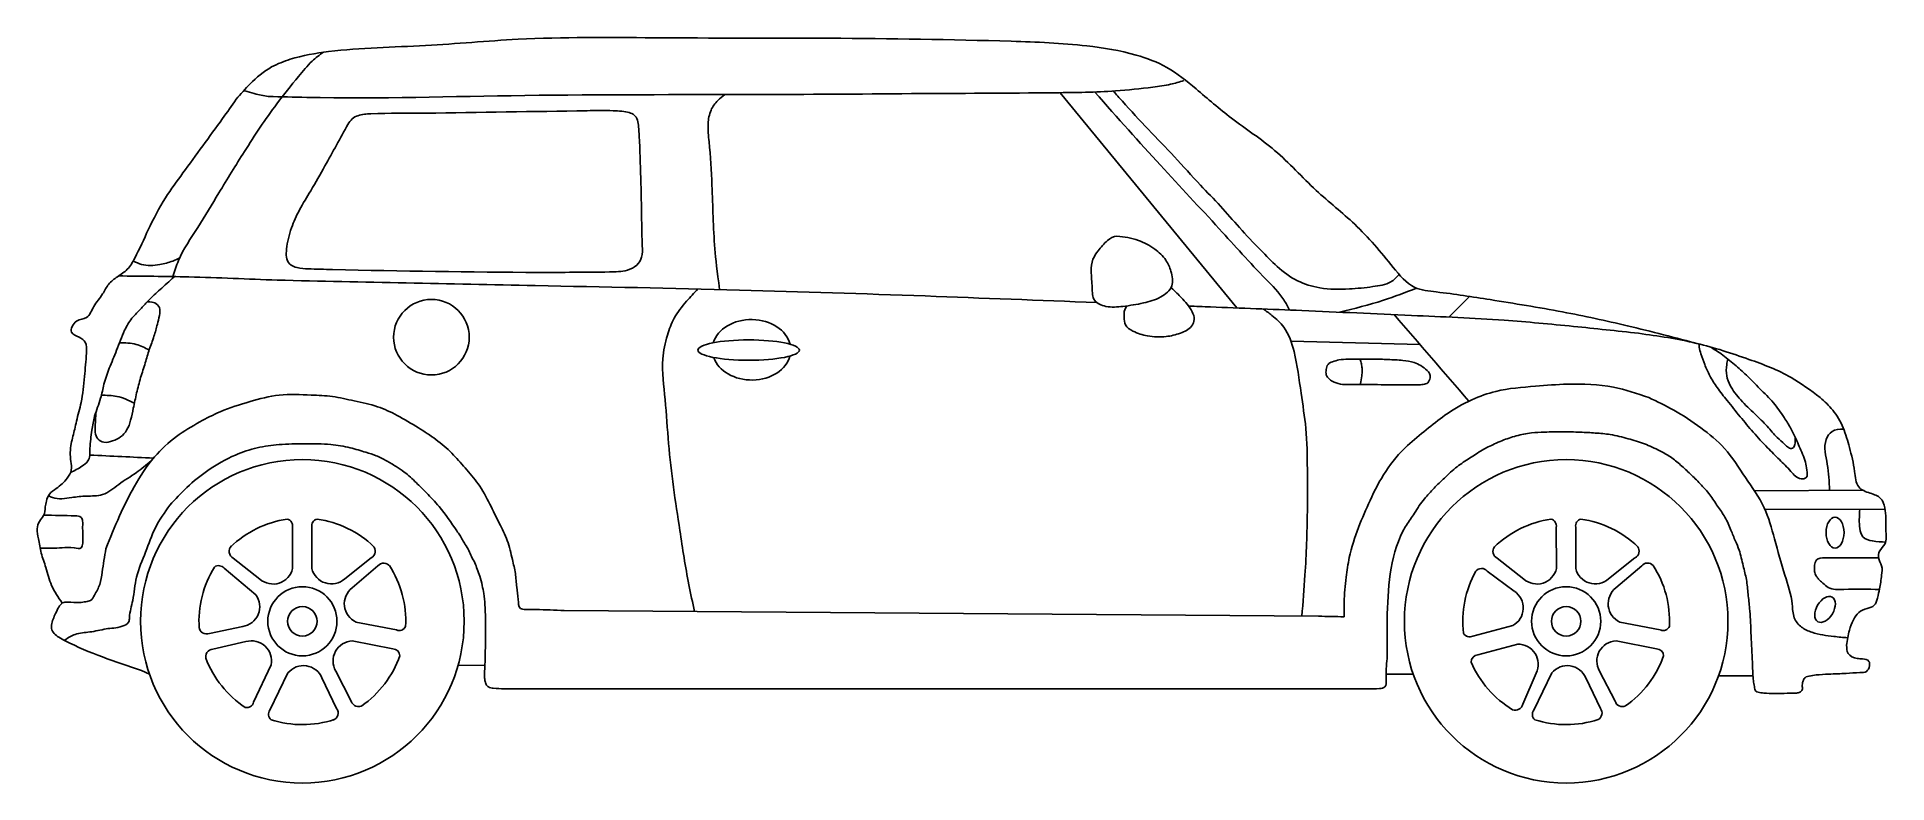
# Model space of a CAD drawing. Header units: millimetres. Extents: x -517 to 3090, y 0 to 1456.
import ezdxf

# ---------------------------------------------------------------- set-up
doc = ezdxf.new("R2010")
doc.units = ezdxf.units.MM
doc.layers.add('ceco.net 110', color=7, linetype='Continuous')

msp = doc.modelspace()

# ---------------------------------------------------------------- linework, layer by layer
at = {"layer": 'ceco.net 110'}
for p, q in [((-313.9, 219.6), (-298, 212.1)), ((355.9, 230.1), (303.6, 229.6))]:
    msp.add_line(p, q, dxfattribs=at)
for points in [[(1822, 926.9), (1478, 1346.9)], [(2276.1, 949.4), (2235.6, 909)], [(2179.5, 855.5), (1927.7, 861.9)], [(3042.7, 571.4), (2831.4, 570)], [(3086.1, 534.6), (2852.1, 533.4)], [(-19.3, 498.8), (-19, 418.3)], [(18.5, 498.9), (18.5, 418.4)], [(2445.1, 498.8), (2445.5, 418.3)], [(2483, 498.9), (2483, 418.4)], [(-134.7, 438.8), (-82.8, 397.9)], [(134.2, 439.4), (82.5, 398.2)], [(2329.7, 438.8), (2381.6, 397.9)], [(2598.6, 439.4), (2546.9, 398.2)], [(-152.6, 418.9), (-90.8, 367.3)], [(147.3, 423.5), (97, 380.6)], [(2310.3, 413.5), (2363.3, 374.1)], [(2611.7, 423.5), (2561.4, 380.6)], [(510.6, 336.3), (1981.5, 325.4)], [(-181.1, 292), (-116.4, 305.3)], [(183.6, 298.6), (104.5, 314)], [(2282.3, 286.5), (2360.2, 307.1)], [(2648, 298.6), (2569, 314)], [(-174.3, 260.9), (-110, 276)], [(176.3, 261.5), (97.3, 277.2)], [(2292.1, 249.9), (2369.9, 270.9)], [(2640.7, 261.5), (2561.7, 277.2)], [(-95.2, 157.6), (-60.8, 230.4)], [(95.3, 159.7), (65.1, 218.4)], [(2559.8, 159.7), (2529.5, 218.4)], [(-63.2, 142.3), (-28.1, 214.8)], [(66.8, 145.5), (38.2, 205.1)], [(1914.9, 183.6), (393.7, 183.6)], [(2166.4, 212.1), (2113.4, 212.1)], [(2379.6, 153.7), (2405.9, 214.3)], [(2401.2, 142.3), (2436.3, 214.8)], [(2531.3, 145.5), (2502.6, 205.1)], [(2828.6, 208.9), (2761.3, 208.9)]]:
    msp.add_lwpolyline(points, dxfattribs=at)
for centre, radius in [((251.6, 869.8), 73.7), ((0, 315.5), 315.5), ((2464.4, 315.5), 315.5), ((0, 315.5), 67.4), ((2464.4, 315.5), 67.4), ((0, 315.5), 28.8), ((0, 315.5), 28.8), ((2464.4, 315.5), 28.8), ((2464.4, 315.5), 28.8)]:
    msp.add_circle(centre, radius, dxfattribs=at)
for centre, radius, start, end in [((0, 315.5), 201.6, 98.4422, 133.9963), ((-32.6, 501.6), 13.6, 348.2604, 77.0559), ((31.9, 501.8), 13.6, 103.1885, 191.984), ((0, 315.5), 201.6, 46.2481, 81.8021), ((2464.4, 315.5), 201.6, 98.4422, 133.9963), ((2431.8, 501.6), 13.6, 348.2604, 77.0559), ((2496.3, 501.8), 13.6, 103.1885, 191.984), ((2464.4, 315.5), 201.6, 46.2481, 81.8021), ((-128.3, 451.9), 14.5, 133.3404, 244.0139), ((127.8, 452.4), 14.5, 296.2305, 46.904), ((2336.1, 451.9), 14.5, 143.5581, 244.0139), ((2592.2, 452.4), 14.5, 296.2305, 36.6862), ((0, 315.5), 201.6, 148.3019, 183.856), ((-163.3, 410.5), 13.6, 38.12, 126.9155), ((-57.1, 427.4), 39.2, 228.9366, 346.5049), ((56.6, 427.7), 39.2, 193.7395, 311.3077), ((158.8, 414.7), 14.5, 32.0874, 142.7609), ((0, 315.5), 201.6, 357.1893, 32.7434), ((2464.4, 315.5), 201.6, 151.0556, 186.6097), ((2299.4, 404), 14.5, 41.0381, 141.4938), ((2407.3, 427.4), 39.2, 228.9366, 346.5049), ((2521, 427.7), 39.2, 193.7395, 311.3077), ((2623.2, 414.7), 14.5, 42.3052, 142.7609), ((2464.4, 315.5), 201.6, 357.1893, 32.7434), ((-122.4, 344), 39.2, 278.7963, 36.3645), ((121, 349.6), 39.2, 127.6837, 245.252), ((2341.5, 341.5), 39.2, 298.547, 56.1153), ((2585.4, 349.6), 39.2, 127.6837, 245.252), ((-187, 305.3), 14.5, 183.2, 293.8735), ((188.9, 311.2), 13.6, 247.0074, 335.8029), ((2276.2, 298.7), 13.6, 207.996, 296.7916), ((2653.4, 311.2), 13.6, 247.0074, 335.8029), ((-174.1, 246.4), 14.5, 90.8977, 201.5712), ((-99.2, 238.3), 39.2, 348.4067, 105.9749), ((99, 238.1), 39.2, 92.4865, 210.0548), ((176.5, 247.9), 13.6, 1.9355, 90.7311), ((2370.8, 231.7), 39.2, 333.7442, 91.3125), ((2563.4, 238.1), 39.2, 92.4865, 210.0548), ((2640.9, 247.9), 13.6, 1.9355, 90.7311), ((0, 315.5), 201.6, 200.9153, 236.4694), ((2.1, 189.8), 39.2, 22.8761, 140.4444), ((0, 315.5), 201.6, 304.9951, 340.5492), ((2292.8, 236.3), 13.6, 93.0679, 181.8634), ((2464.4, 315.5), 201.6, 203.2498, 238.8039), ((2466.5, 189.8), 39.2, 22.8761, 140.4444), ((2464.4, 315.5), 201.6, 304.9951, 340.5492), ((-108.5, 160.7), 13.6, 257.8557, 346.6512), ((55.4, 136.6), 14.5, 287.2799, 37.9534), ((109.4, 163.5), 14.5, 194.9776, 305.6511), ((2365.4, 156.5), 14.5, 248.3657, 348.8214), ((2519.8, 136.6), 14.5, 297.4976, 37.9534), ((2573.8, 163.5), 14.5, 194.9776, 295.4333), ((-52.4, 133.9), 13.6, 142.1999, 230.9954), ((0, 315.5), 201.6, 252.3817, 287.9358), ((2412, 133.9), 13.6, 142.1999, 230.9954), ((2464.4, 315.5), 201.6, 252.3817, 287.9358)]:
    msp.add_arc(centre, radius, start, end, dxfattribs=at)
at = {"layer": 'ceco.net 110', "extrusion": (0, 0, -1)}
for start_param, end_param in [(3.358187, 6.084039), (0.193409, 2.866401)]:
    msp.add_ellipse((875.9, 845.3), major_axis=(76.5, -0.9), ratio=0.771705, start_param=start_param, end_param=end_param, dxfattribs=at)
for centre, major_axis, ratio in [((870.2, 844.6), (98.9, 0), 0.201296), ((2988.7, 488.6), (0, -30.1), 0.580717), ((2969.2, 338.7), (14, 23.9), 0.602299)]:
    msp.add_ellipse(centre, major_axis=major_axis, ratio=ratio, dxfattribs=at)
at = {"layer": 'ceco.net 110'}
for points in [[(1028.1, 1453.2), (684.8, 1454), (420.5, 1451), (240.4, 1439), (51.2, 1427), (-23.9, 1412), (-59.9, 1397), (-102, 1364), (-129, 1334)], [(2724.7, 856.1), (2583.5, 892.1), (2457.4, 919.1), (2316.3, 943.1), (2211.2, 958.1), (2169.1, 967.1), (2127.1, 1006.1), (2052, 1090.1), (1977, 1156.2), (1895.9, 1234.2), (1811.8, 1297.2), (1742.7, 1354.2), (1685.7, 1396.2), (1625.6, 1420.2), (1529.5, 1438.2), (1382.4, 1447.2), (1028.1, 1453.2)], [(41.1, 1426.1), (19, 1408.3), (-7.6, 1378.4), (-49.8, 1325.2), (-113, 1232.2)], [(-66.4, 1339.6), (-93.8, 1345), (-112.1, 1350.5)], [(1187.7, 1345), (882.4, 1343.2), (433.5, 1341.4), (8.4, 1337.7), (-66.4, 1339.6)], [(1718.7, 1370.5), (1693.1, 1363.2), (1658.5, 1357.7), (1585.5, 1350.4), (1468.7, 1346.8), (1187.7, 1345)], [(-129, 1334), (-155.7, 1296.2), (-194.3, 1243.2), (-232.9, 1190.2), (-266.7, 1142), (-300.4, 1079.4), (-326.9, 1024), (-341.4, 1002.3), (-360.7, 987.8), (-377.6, 973.4), (-389.6, 954.1), (-406.5, 930), (-421, 908.3), (-440.2, 901.1), (-449.9, 879.4), (-435.4, 869.8), (-423.4, 860.1), (-421, 838.5)], [(88.9, 1285.1), (97.4, 1295.9), (108.3, 1302), (133.7, 1305.6), (240.3, 1306.8)], [(240.3, 1306.8), (555.1, 1311.7)], [(555.1, 1311.7), (605.9, 1311.7), (622.9, 1310.5), (637.4, 1308), (647.1, 1303.2), (653.2, 1293.5), (655.6, 1280.2), (656.8, 1262.1), (661.6, 1098.7)], [(44.1, 1204), (88.9, 1285.1)], [(-113, 1232.2), (-162.8, 1151.3), (-203.9, 1083.7), (-241.6, 1019.5), (-252.7, 988.4)], [(11.5, 1003.1), (-10.3, 1005.6), (-24.9, 1012.8), (-30.9, 1026.1), (-30.9, 1041.9), (-27.3, 1062.4), (-21.2, 1083), (-5.5, 1118.1), (16.3, 1155.6), (44.1, 1204)], [(661.6, 1098.7), (662.8, 1047.9), (661.6, 1026.1), (651.9, 1010.4), (633.8, 1000.7), (598.7, 997.1), (460.6, 995.9)], [(-238.2, 1025), (-252.7, 1018.4), (-278.2, 1011.7), (-313.6, 1011.7), (-329.1, 1018.4)], [(-414.3, 638.8), (-414.3, 653.1), (-410.3, 688.2), (-405.1, 715.5), (-393.4, 750.6), (-386.9, 777.9), (-376.5, 809.1), (-362.2, 844.2), (-346.6, 883.3), (-332.3, 906.7), (-314, 926.2), (-299.7, 941.8), (-277.6, 962.6), (-250.3, 987.3)], [(454.2, 970.4), (-49.1, 981.1)], [(460.6, 995.9), (58.7, 1001.9), (11.5, 1003.1)], [(1214.7, 950.3), (852.6, 961.8), (454.2, 970.4)], [(2605.4, 877.4), (2719, 857.8), (2820.9, 826.5), (2903.1, 791.3), (2959.6, 751.9)], [(-421, 838.5), (-424.7, 793), (-431.5, 742.4), (-440.5, 706.3), (-443.9, 690.6), (-450.6, 662.4), (-451.7, 627.6), (-450.6, 610.7), (-458.5, 594.9), (-479.9, 574.6), (-493.4, 563.4), (-499.1, 549.9), (-501.3, 538.6)], [(2913, 671), (2925.2, 641.9), (2931.2, 626.1), (2933.7, 610.4), (2932.5, 595.8), (2922.7, 593.4), (2902.5, 608.1), (2880.2, 631), (2857.2, 654), (2829.2, 684.4), (2803.7, 714.7), (2778.3, 746.3), (2758.8, 771.7), (2744.4, 794.6), (2734.5, 816.6), (2727.3, 837.3), (2723.6, 850.6), (2723.6, 856.7)], [(2028.2, 777.6), (2012, 781.9), (2002.6, 787.8), (1996.6, 796.4), (1996.6, 806.6), (2000, 816.8), (2008.5, 821.9), (2021.4, 825.4), (2039.3, 827.1), (2056.4, 827), (2087.9, 827.1), (2117, 826.2)], [(2117, 826.2), (2146, 824.5), (2168.2, 820.2), (2181, 814.3), (2193.1, 804.9)], [(2193.1, 804.9), (2198.1, 798.9), (2198.9, 790.4), (2194.6, 781), (2185.3, 777.6), (2175, 776.9), (2149.4, 776.9)], [(435.6, 338.4), (425.2, 340.8), (420.9, 357.8), (418.1, 382), (415.3, 408.9), (409.6, 435.9), (399.6, 472.9), (384, 506.9), (365.5, 543.9), (342.8, 583.6), (317.2, 614.9), (291.6, 643.3), (260.3, 670.3), (226.2, 693), (185, 717.1), (146.6, 734.2), (101.2, 745.5), (58.5, 754.1), (17.3, 756.9), (-45.2, 756.9), (-102.1, 744.1), (-160.4, 724.2), (-200.2, 704.4), (-245.6, 676), (-288.3, 636.2), (-328.1, 578), (-356.5, 521.1), (-383.3, 457)], [(2149.4, 776.9), (2028.2, 777.6)], [(2031.4, 324.4), (2031.4, 352.8), (2035.4, 401.4), (2041.5, 439.9), (2059.7, 498.7), (2082, 551.3), (2112.5, 608.1), (2155, 658.7), (2191.5, 689.1), (2228, 717.5), (2280.7, 747.9), (2327.4, 764.1), (2404.4, 774.2), (2467.3, 778.2), (2556.5, 772.2), (2625.4, 751.9)], [(2959.6, 751.9), (2984.2, 727.6), (3004.5, 693.1), (3016.7, 654.7), (3026.8, 608.1), (3034.9, 577.7), (3057.2, 565.5), (3077.5, 555.4), (3085.6, 537.2), (3087.6, 494.6)], [(123.9, 645.2), (93.3, 654), (55.5, 660.3), (5, 661.9), (-45.5, 660.3), (-88, 654), (-130.6, 639.9), (-184.2, 609.9), (-225.2, 576.8), (-258.4, 542.1)], [(2952, 210.9), (2938, 208.5), (2932.5, 207), (2927.8, 202.3), (2925.5, 196), (2924.7, 190.6), (2924.7, 182), (2920, 177.3), (2913.7, 175.6), (2901.2, 175.1), (2854.9, 175.1), (2844.3, 176.2), (2834.4, 179.1), (2831.5, 188), (2829.5, 199.8), (2828.6, 210), (2827.8, 228.2), (2826.2, 263), (2824.6, 296.2), (2822.2, 340.5), (2819.1, 368.4), (2815.9, 396.8), (2809.5, 423.7), (2801.6, 454.6), (2794.5, 472), (2785.8, 493.4), (2773.9, 518.7), (2759.7, 540.1), (2744.6, 562.2), (2725.5, 584), (2706.5, 603), (2687.5, 620.4), (2667.7, 636.2), (2647.1, 648.1), (2616.9, 661.8), (2585.3, 671.8), (2550.5, 679.8), (2521.2, 682.9), (2491.9, 684.5), (2457.1, 685.3), (2422.2, 684.6), (2396.6, 683), (2367.1, 677.2), (2339.1, 667.9), (2324.5, 661.5), (2300.8, 649.6), (2276.2, 633.8), (2251.7, 617.2), (2227.1, 595.1), (2206.7, 575.4), (2188, 554.7)], [(222.3, 585.8), (198.5, 606.7), (182.6, 617.6), (164.1, 628.5), (144, 638.5), (123.9, 645.2)], [(301.3, 491.7), (266.5, 539.6), (241.8, 566.3), (222.3, 585.8)], [(-258.4, 542.1), (-286.7, 498), (-305.7, 450.7), (-323.3, 401.7), (-330.9, 356.2), (-337.2, 323.1), (-338.8, 313.7), (-351.4, 305.8), (-382.9, 301)], [(2188, 554.7), (2178, 541.4), (2168.9, 526.4), (2160.6, 514.9), (2146.1, 491.3), (2115.1, 318.6)], [(-501.3, 538.6), (-504.7, 521.7), (-512.6, 510.5), (-517.1, 495.9), (-514.8, 476.7), (-509.2, 448.6), (-500.2, 420.4), (-488.9, 385.5), (-468.3, 351.1)], [(-504.1, 522.7), (-443.3, 521.3)], [(355.3, 213.9), (357.1, 320.9), (356, 348.2), (353.6, 369.7), (350.7, 385.4), (346.1, 403.4), (340.9, 417.3), (336.2, 429.5), (329.8, 441.7), (324.6, 453.4), (317.6, 465.6), (312.4, 474.3), (307.1, 483.6), (301.3, 491.7)], [(3087.6, 494.6), (3085.6, 466.2), (3075.5, 452.1), (3073.4, 439.9), (3079.5, 423.7), (3079.5, 405.5), (3075.5, 379.1), (3071.4, 360.9), (3065.3, 346.7), (3051.1, 340.6), (3034.9, 332.5), (3024.8, 318.3), (3016.7, 298.1), (3011.3, 268.8)], [(-383.3, 457), (-390.4, 411.3), (-395.2, 387.6), (-405.4, 366.3), (-413.3, 356.1), (-422, 353.7), (-434.6, 352.1), (-457.5, 352.9), (-467.8, 351.3), (-474.9, 343.4), (-481.2, 330.8), (-489.1, 307.9), (-489.1, 301.6), (-474.9, 284.3), (-462.3, 277.2), (-313.9, 219.6)], [(510.6, 336.3), (455.5, 338.4), (435.6, 338.4)], [(1981.5, 325.4), (2031.4, 324.4)], [(-382.9, 301), (-414.5, 294.7), (-442.9, 290), (-463.4, 279)], [(2115.1, 318.6), (2115.1, 242.7)], [(3011.3, 268.8), (3014.1, 252.9), (3031.6, 243.2), (3042.3, 242.2), (3054.9, 237.4), (3055.9, 228.6), (3050.1, 217.9), (3037.1, 215.5), (3010.6, 214), (2976.2, 212.4), (2952, 210.9)], [(2115.1, 242.7), (2113.3, 201), (2111, 187.9), (2100.2, 184.3), (2077.8, 183.6), (1914.9, 183.6)], [(393.7, 183.6), (372.3, 185.1), (363, 187.4), (358.4, 192.5), (356.4, 198.1), (355.3, 204.7), (355.3, 213.9)]]:
    msp.add_spline(points, degree=3, dxfattribs=at)
for points, knots in [([(823.5, 1343.1), (818.8, 1339.5), (808.2, 1331), (794.5, 1312.3), (789.6, 1283.4), (795, 1234.6), (800, 1153.3), (801.3, 1062.3), (808.4, 999.9), (813.6, 962.8)], [0.0048119, 0.0048119, 0.0048119, 0.0048119, 0.022645, 0.0455589, 0.0724307, 0.1081383, 0.1927797, 0.316773, 0.3810155, 0.3810155, 0.3810155, 0.3810155]), ([(1924.7, 922.8), (1921.3, 929.5), (1909.8, 952.2), (1859.2, 1001.8), (1780.8, 1090.3), (1669, 1208.4), (1590.8, 1296.5), (1544.9, 1348.3)], [0.0007669, 0.0007669, 0.0007669, 0.0007669, 0.0231822, 0.0769711, 0.2105363, 0.3794542, 0.5640699, 0.5640699, 0.5640699, 0.5640699]), ([(1649.7, 1274.9), (1632.7, 1293.2), (1609.6, 1318.1), (1587.1, 1343.5), (1581.2, 1350.1)], [0, 0, 0, 0, 0.0750333, 0.1017602, 0.1017602, 0.1017602, 0.1017602]), ([(2138.9, 992), (2133.8, 986.5), (2119.9, 972.8), (2083.7, 967.8), (2038.1, 962.6), (1987.5, 963.1), (1938.3, 977.8), (1900.6, 1006.2), (1865.4, 1043.5), (1827.8, 1082), (1790.5, 1126), (1746.6, 1170.6), (1701.2, 1221.9), (1666.7, 1257.3), (1649.7, 1274.9)], [0.0031595, 0.0031595, 0.0031595, 0.0031595, 0.0251495, 0.060939, 0.1072789, 0.1649629, 0.210897, 0.2588604, 0.3044912, 0.3648099, 0.4203121, 0.4773727, 0.552406, 0.6257582, 0.6257582, 0.6257582, 0.6257582]), ([(-49.1, 981.1), (-106.5, 983.5), (-209.6, 987.9), (-312.8, 989), (-358.6, 989.3)], [0, 0, 0, 0, 0.1723915, 0.3095943, 0.3095943, 0.3095943, 0.3095943]), ([(-302.3, 939), (-294.6, 938.6), (-286.9, 937.4), (-276.2, 927.3), (-278.9, 910.9), (-283.3, 892.8), (-289.2, 870.3), (-298.9, 845.8), (-306.2, 818.5), (-315.9, 790.8), (-323.3, 761.1), (-329.3, 733.3), (-334.1, 708.6), (-340.9, 688.6), (-353.7, 674.1), (-369.6, 667.1), (-385.8, 662.5), (-400.2, 670.3), (-404.8, 684.4), (-403.5, 702), (-403.1, 714.9), (-402.9, 723)], [0.0017343, 0.0017343, 0.0017343, 0.0017343, 0.0119981, 0.024877, 0.040483, 0.0578346, 0.0821312, 0.1096906, 0.1368475, 0.1668739, 0.197788, 0.2283992, 0.2523802, 0.2733924, 0.2908945, 0.3083524, 0.3254698, 0.3388665, 0.3528747, 0.3671803, 0.3916426, 0.3916426, 0.3916426, 0.3916426]), ([(771.1, 963.9), (763.7, 956), (747.1, 938.1), (724.1, 909.4), (709.7, 870.4), (698.8, 817), (708.9, 745.9), (714.4, 634.1), (732.8, 513.7), (749.6, 404.3), (760.9, 351.9), (764.7, 334.4)], [0.0003922, 0.0003922, 0.0003922, 0.0003922, 0.0327611, 0.0737502, 0.109345, 0.1564418, 0.2358739, 0.3220467, 0.4931077, 0.6003145, 0.6540194, 0.6540194, 0.6540194, 0.6540194]), ([(1693.8, 966.5), (1703.3, 957.9), (1716.9, 944.5), (1733, 926.3), (1741.1, 904.9), (1733, 886.6), (1711.1, 876.4), (1682, 869.3), (1649.5, 870.6), (1623, 879), (1603.1, 891.4), (1602.2, 908.6), (1601.9, 921.9), (1606.2, 928.6), (1608, 931)], [0.0026199, 0.0026199, 0.0026199, 0.0026199, 0.0246541, 0.0600545, 0.0753397, 0.089779, 0.115085, 0.1440425, 0.1802873, 0.2099802, 0.2290408, 0.2440288, 0.2588356, 0.2677683, 0.2677683, 0.2677683, 0.2677683]), ([(2172.7, 965.6), (2151.3, 957.2), (2102.2, 938.2), (2051.1, 925.6), (2022.3, 918.6)], [0.005887, 0.005887, 0.005887, 0.005887, 0.0749214, 0.1636359, 0.1636359, 0.1636359, 0.1636359]), ([(2605.4, 877.4), (2563.3, 882), (2476.1, 891.6), (2328.7, 905.1), (2151.8, 912.7), (1960.9, 921.5), (1816, 927.2), (1742.4, 930), (1728.2, 930.6)], [0, 0, 0, 0, 0.127176, 0.2631547, 0.4440167, 0.6581105, 0.8364886, 0.8791364, 0.8791364, 0.8791364, 0.8791364]), ([(1873.9, 924.6), (1879.6, 920.6), (1894.1, 910.4), (1920.2, 886.1), (1938.5, 831.9), (1946.3, 765), (1958.8, 688.6), (1959.9, 611.2), (1960.2, 515.8), (1956.8, 420.1), (1951.2, 352.2), (1949, 325.6)], [0, 0, 0, 0, 0.0208333, 0.0533219, 0.1047921, 0.1870976, 0.2566025, 0.3362727, 0.418946, 0.5430409, 0.6232347, 0.6232347, 0.6232347, 0.6232347]), ([(-298.7, 844.6), (-307, 849), (-325.1, 858.4), (-345.5, 858.7), (-356.5, 858.8)], [0.00078984, 0.00078984, 0.00078984, 0.00078984, 0.02853702, 0.06108129, 0.06108129, 0.06108129, 0.06108129]), ([(2913, 671), (2909.6, 677.9), (2902.3, 692.4), (2887.8, 716.3), (2868.7, 743.4), (2842.1, 769), (2817.6, 794.5), (2792.3, 817.1), (2769, 836.2), (2752.2, 846.6), (2744.8, 851.1)], [0, 0, 0, 0, 0.0231097, 0.048657, 0.0839315, 0.1218964, 0.1590794, 0.190105, 0.2236419, 0.2493797, 0.2493797, 0.2493797, 0.2493797]), ([(2062.1, 826.9), (2062.9, 825.5), (2064.8, 820.8), (2065.7, 813.4), (2067.1, 804.3), (2065.3, 792.9), (2065, 783.5), (2062.7, 778.2), (2062.5, 777.6)], [0.00605993, 0.00605993, 0.00605993, 0.00605993, 0.01069031, 0.01938988, 0.02796291, 0.038235, 0.05380179, 0.05566452, 0.05566452, 0.05566452, 0.05566452]), ([(2779.6, 827.3), (2778.8, 823.7), (2776.4, 813), (2776, 794.9), (2785.3, 770.6), (2805.1, 745.9), (2831.1, 721.1), (2855.9, 697.6), (2873, 675.7), (2888.5, 663.3), (2896.5, 654.1), (2905.2, 651.7), (2910.3, 657.6), (2911.4, 665.5), (2911.2, 671.7), (2911.1, 674.9)], [0, 0, 0, 0, 0.0111684, 0.033071, 0.0528152, 0.0880897, 0.1268218, 0.1609063, 0.1903825, 0.2097645, 0.2198653, 0.2276143, 0.2322622, 0.2412933, 0.2509707, 0.2509707, 0.2509707, 0.2509707]), ([(-327.5, 741.4), (-338.7, 746.7), (-359.3, 756.2), (-381.7, 756.6), (-391.9, 756.4)], [0.00138116, 0.00138116, 0.00138116, 0.00138116, 0.03803281, 0.06833134, 0.06833134, 0.06833134, 0.06833134]), ([(2625.4, 751.9), (2641.8, 744.2), (2677.3, 727.5), (2726.8, 694.2), (2778.1, 653.2), (2812.9, 595.5), (2853.4, 540.5), (2871.5, 473), (2888.7, 410.2), (2906.1, 359.9), (2906, 322.6), (2922.3, 302.7), (2949.9, 290.5), (2980.9, 286.3), (3004.4, 284.1), (3013.4, 283.3)], [0, 0, 0, 0, 0.0543929, 0.1173593, 0.1791344, 0.2488628, 0.3180266, 0.3820976, 0.4558475, 0.5143227, 0.5409703, 0.564076, 0.5867397, 0.6300794, 0.6573354, 0.6573354, 0.6573354, 0.6573354]), ([(3005.5, 690.6), (2997.1, 690.7), (2982.3, 689.8), (2963.9, 661.4), (2976, 620.7), (2977.4, 588), (2978.1, 571)], [0.0046237, 0.0046237, 0.0046237, 0.0046237, 0.0281383, 0.0477335, 0.0956122, 0.1470123, 0.1470123, 0.1470123, 0.1470123]), ([(-295.1, 628.5), (-304.4, 620.6), (-324.4, 603.6), (-357.6, 584.9), (-386.4, 558.8), (-420.7, 560.7), (-452.2, 556.8), (-478.8, 552.2), (-492.6, 559.2), (-495.2, 560.6)], [0, 0, 0, 0, 0.0367094, 0.0780534, 0.1154309, 0.1471013, 0.1759172, 0.2131923, 0.22206, 0.22206, 0.22206, 0.22206]), ([(-452.1, 605.6), (-444.6, 609.4), (-432.6, 615.7), (-417.7, 626.3), (-415.3, 635.1), (-414.3, 638.8)], [0.00495793, 0.00495793, 0.00495793, 0.00495793, 0.03034576, 0.0460122, 0.05712461, 0.05712461, 0.05712461, 0.05712461]), ([(-443.3, 521.3), (-438.7, 521.1), (-431, 520.9), (-427.7, 509.9), (-429.4, 493.1), (-426.6, 477.2), (-430.3, 455.4), (-449.6, 461), (-474.3, 457.9), (-496.7, 458), (-511.4, 458.4)], [0, 0, 0, 0, 0.0122386, 0.0202264, 0.0306084, 0.0632377, 0.0726186, 0.0859764, 0.1097236, 0.153007, 0.153007, 0.153007, 0.153007]), ([(3037.1, 534.3), (3035.9, 519.2), (3035, 502.5), (3041.2, 477.4), (3063.8, 470.8), (3078.9, 470.3), (3087.3, 470.2)], [0.00388532, 0.00388532, 0.00388532, 0.00388532, 0.03699778, 0.0545609, 0.07481643, 0.10042325, 0.10042325, 0.10042325, 0.10042325]), ([(3073.5, 439.4), (3050, 439.3), (3014.8, 439.1), (2976.4, 439.6), (2952.2, 438.9), (2948.1, 426.4), (2948.8, 418.8), (2948, 411.6), (2951.3, 404.8), (2955.2, 399.1), (2959.5, 394.1), (2966.6, 389), (2979.2, 376.3), (3020.2, 378.7), (3052.8, 378.1), (3075.2, 377.7)], [0.0096984, 0.0096984, 0.0096984, 0.0096984, 0.0792777, 0.1142448, 0.1312056, 0.1422755, 0.1484418, 0.1546081, 0.1636086, 0.1700728, 0.1755025, 0.1831313, 0.1962982, 0.2274242, 0.2964266, 0.2964266, 0.2964266, 0.2964266])]:
    msp.add_open_spline(points, degree=3, knots=knots, dxfattribs=at)
at = {"layer": 'ceco.net 110', "start_tangent": (998.372929, -57.021887), "end_tangent": (998.372929, -57.021887)}
msp.add_spline([(1588.4, 1066.9), (1630.2, 1058.5), (1662, 1041.8), (1683.7, 1020.1), (1693.7, 998.4), (1695.4, 970), (1673.7, 948.3), (1640.2, 936.6), (1600.1, 930), (1566.7, 930), (1545, 941.7), (1540, 966.7), (1538.3, 998.4), (1541.7, 1021.8), (1551.7, 1038.5), (1570.1, 1058.5), (1588.4, 1066.9)], degree=3, dxfattribs=at)
at = {"layer": 'ceco.net 110'}
for points in [[(1549, 937.5), (1437.6, 941.7), (1326.1, 946), (1214.7, 950.3)], [(2129.1, 913.8), (2177.7, 857.6), (2226.3, 801.4), (2274.9, 745.1)], [(-290.2, 633.9), (-331.6, 635.9), (-372.9, 637.9), (-414.3, 639.9)]]:
    msp.add_open_spline(points, degree=3, dxfattribs=at)

doc.saveas('drawing.dxf')
